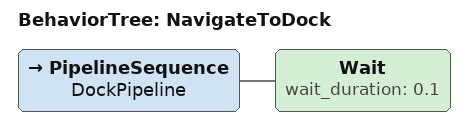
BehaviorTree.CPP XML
<!--
  对接导航（NavigateToDock）行为树占位。
  当前无专用 DockRobot BT 节点，使用最小可执行树；后续可替换为完整对接逻辑。
-->
<root BTCPP_format="4" main_tree_to_execute="NavigateToDock">
  <BehaviorTree ID="NavigateToDock">
    <PipelineSequence name="DockPipeline">
      <Wait wait_duration="0.1"/>
    </PipelineSequence>
  </BehaviorTree>
</root>
